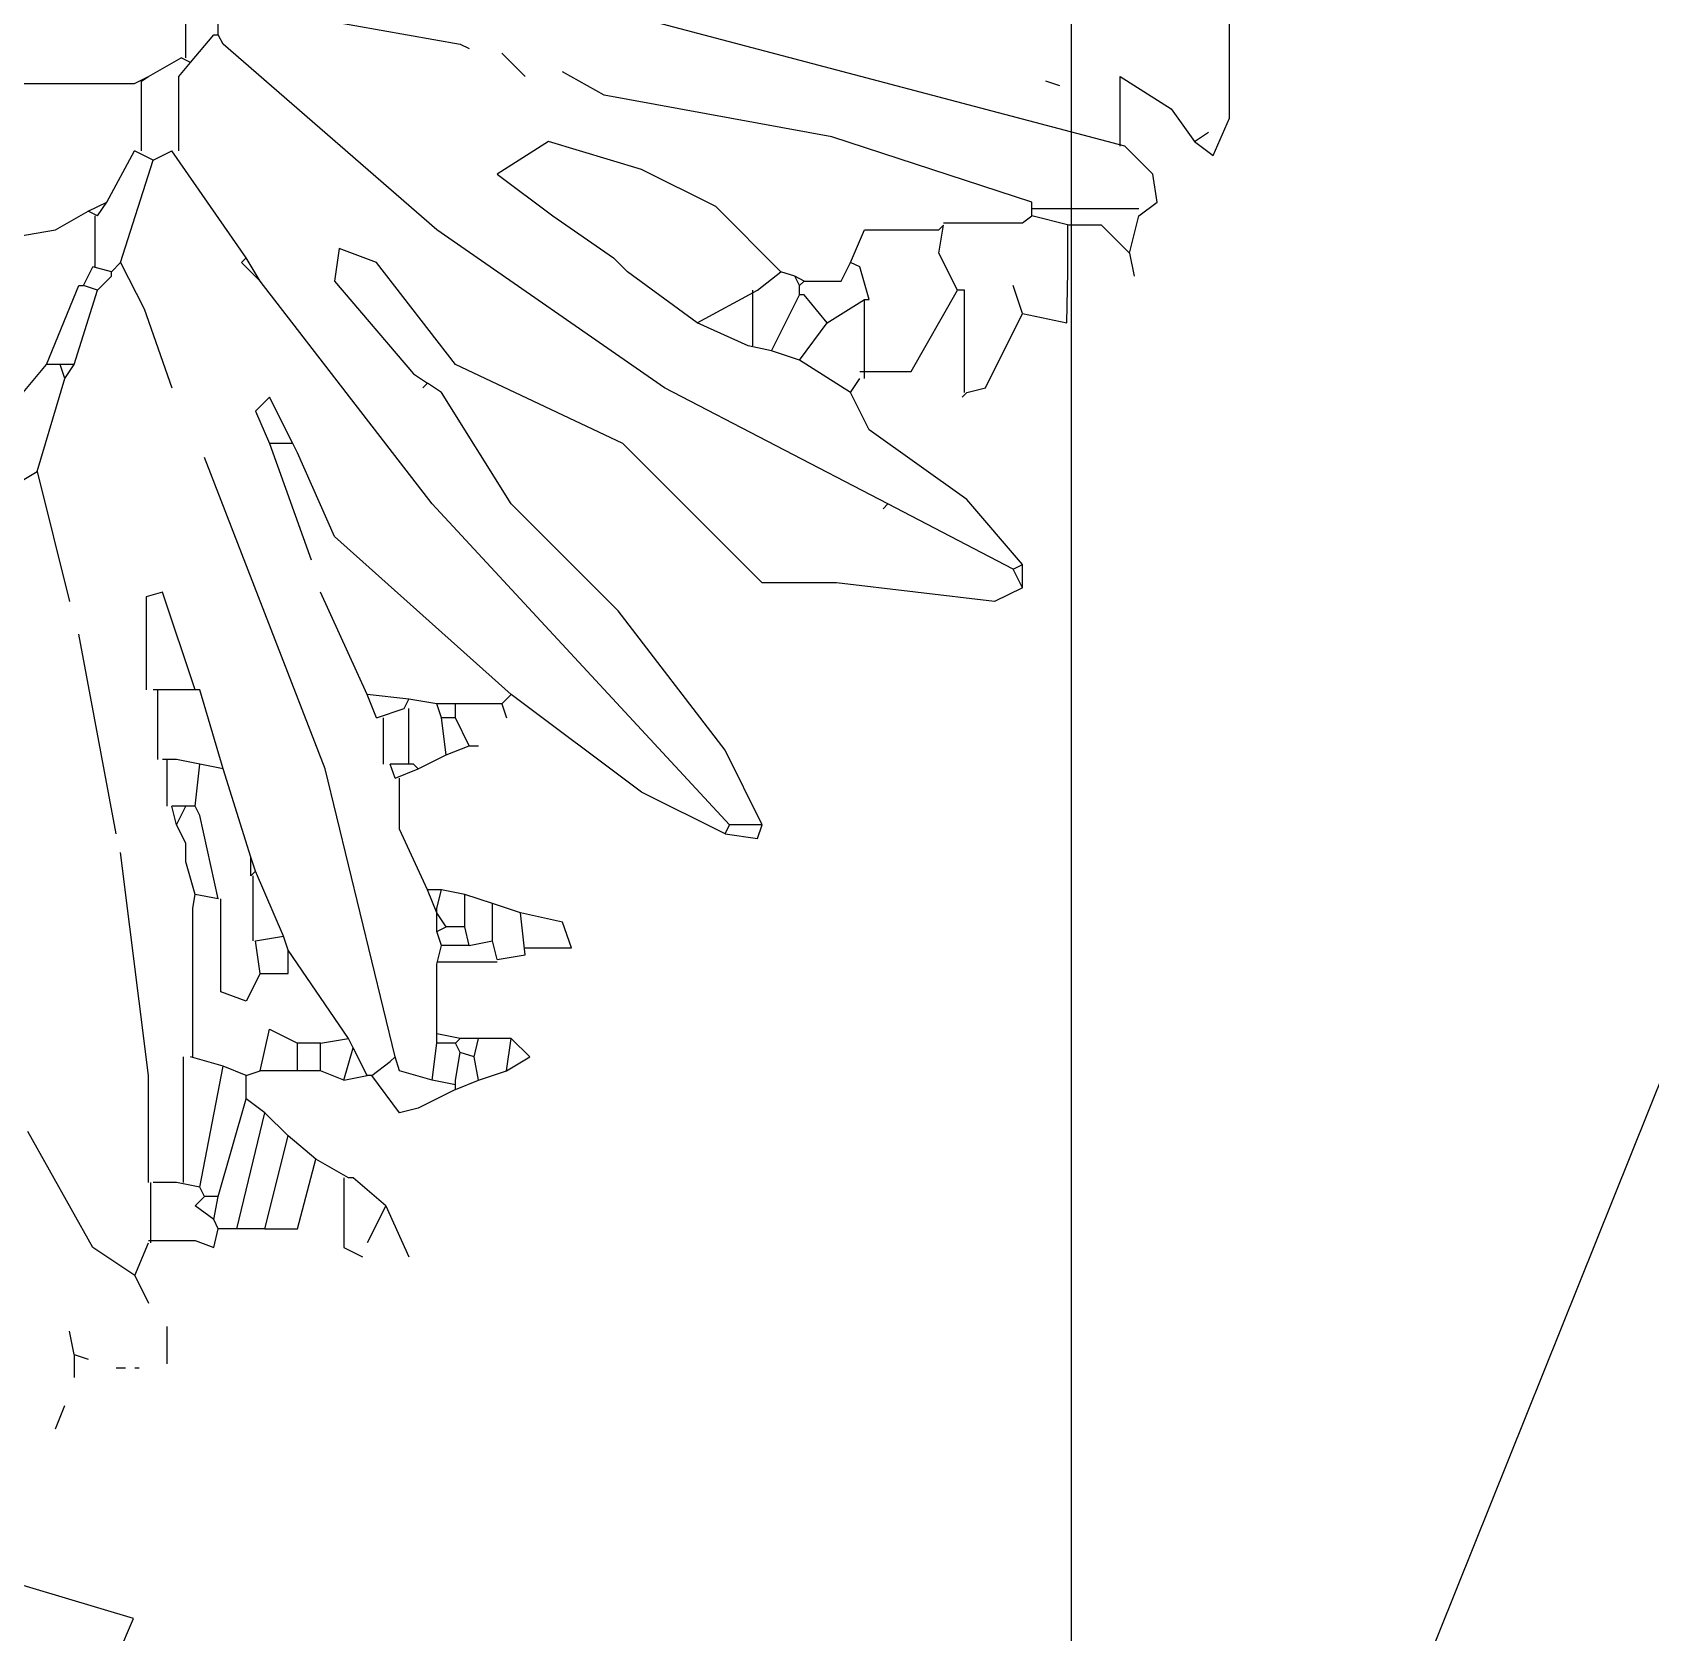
# Model space of a CAD drawing. Header units: metres. Extents: x 1769 to 3632, y 809 to 2652.
# Drawn here: x 2678.6346 to 2678.9183, y 1869.2014 to 1869.482 of the extents above; entities that cross this region are included whole.
import ezdxf

# ---------------------------------------------------------------- set-up
doc = ezdxf.new("R2010")
doc.units = ezdxf.units.M
doc.header["$LTSCALE"] = 10
for name, color, linetype in [('A-FLOR-LEVL', 2, 'Continuous'), ('A-FURN-FIXD', 8, 'Continuous'), ('L-PLNT', 66, 'Continuous')]:
    doc.layers.add(name, color=color, linetype=linetype)

# ---------------------------------------------------------------- blocks, each defined once
blk = doc.blocks.new('GARRA DE LEON')
at = {"layer": 'L-PLNT', "color": 65, "linetype": 'Continuous'}
for p, q in [((1270.9663, 335.175), (1270.8337, 335.1087)), ((1270.9787, 335.1418), (1270.9663, 335.175)), ((1272.1879, 333.9119), (1272.1879, 333.9906)), ((1273.1176, 333.8581), (1273.1176, 333.9823)), ((1272.2169, 333.9326), (1272.2169, 333.9616)), ((1272.2211, 333.9616), (1272.4322, 333.9243)), ((1273.0244, 333.8332), (1272.5855, 333.9492)), ((1272.1921, 333.9078), (1272.2128, 333.9326)), ((1272.2128, 333.9326), (1272.2169, 333.9326)), ((1272.2211, 333.9243), (1272.2169, 333.9326)), ((1272.4115, 333.7587), (1272.2211, 333.9243)), ((1272.4322, 333.9243), (1272.4405, 333.9202)), ((1272.4902, 333.8953), (1272.4695, 333.9161)), ((1272.1548, 333.8953), (1272.1838, 333.9119)), ((1272.1817, 333.8953), (1272.1921, 333.9078)), ((1272.1921, 333.9078), (1272.1838, 333.9119)), ((1272.5606, 333.8788), (1272.5234, 333.8995)), ((1271.9767, 333.8891), (1272.1423, 333.8891)), ((1272.1423, 333.8891), (1272.1548, 333.8953)), ((1272.1486, 333.8912), (1272.1548, 333.8953)), ((1272.1486, 333.8291), (1272.1486, 333.8912)), ((1272.1817, 333.8291), (1272.1817, 333.8953)), ((1272.9665, 333.8871), (1272.954, 333.8912)), ((1273.0203, 333.8332), (1273.0203, 333.8953)), ((1273.0203, 333.8953), (1273.0658, 333.8664)), ((1272.7635, 333.8415), (1272.5606, 333.8788)), ((1273.0658, 333.8664), (1273.0866, 333.8374)), ((1273.1031, 333.8249), (1273.1176, 333.8581)), ((1272.9416, 333.7835), (1272.7635, 333.8415)), ((1273.0866, 333.8374), (1273.099, 333.8457)), ((1272.1175, 333.7835), (1272.1423, 333.8291)), ((1272.1589, 333.8208), (1272.1423, 333.8291)), ((1272.1589, 333.8208), (1272.1755, 333.8291)), ((1272.2417, 333.7338), (1272.1755, 333.8291)), ((1272.5109, 333.8374), (1272.4654, 333.8084)), ((1272.5938, 333.8125), (1272.5109, 333.8374)), ((1273.0493, 333.8084), (1273.0244, 333.8332)), ((1273.0866, 333.8374), (1273.1031, 333.8249)), ((1272.1299, 333.7297), (1272.1589, 333.8208)), ((1272.66, 333.7794), (1272.5938, 333.8125)), ((1272.4654, 333.8084), (1272.515, 333.7711)), ((1273.0534, 333.7835), (1273.0493, 333.8084)), ((1272.0719, 333.7587), (1272.1009, 333.7753)), ((1272.1009, 333.7753), (1272.1175, 333.7835)), ((1272.1092, 333.7711), (1272.1009, 333.7753)), ((1272.1072, 333.7256), (1272.1072, 333.7711)), ((1272.1092, 333.7711), (1272.1175, 333.7835)), ((1272.515, 333.7711), (1272.5689, 333.7338)), ((1272.718, 333.7214), (1272.66, 333.7794)), ((1272.9333, 333.7649), (1272.9416, 333.7711)), ((1272.9416, 333.7711), (1272.9416, 333.7835)), ((1273.0369, 333.7773), (1272.9416, 333.7773)), ((1272.9747, 333.7628), (1272.9416, 333.7711)), ((1273.0286, 333.738), (1273.0369, 333.7711)), ((1273.0369, 333.7711), (1273.0534, 333.7835)), ((1271.9767, 333.7421), (1272.0719, 333.7587)), ((1272.6144, 333.6179), (1272.4115, 333.7587)), ((1272.7801, 333.7297), (1272.7925, 333.7587)), ((1272.7925, 333.7587), (1272.8588, 333.7587)), ((1272.8588, 333.738), (1272.8629, 333.7628)), ((1272.8588, 333.7587), (1272.8629, 333.7628)), ((1272.8629, 333.7649), (1272.9333, 333.7649)), ((1272.9737, 333.7214), (1272.9737, 333.7628)), ((1273.0037, 333.7628), (1272.9747, 333.7628)), ((1273.0286, 333.738), (1273.0037, 333.7628)), ((1272.3246, 333.7421), (1272.3204, 333.7131)), ((1272.3577, 333.7297), (1272.3246, 333.7421)), ((1272.1217, 333.7214), (1272.1299, 333.7297)), ((1272.1299, 333.7297), (1272.1507, 333.6883)), ((1272.2376, 333.7297), (1272.2417, 333.7338)), ((1272.2542, 333.7131), (1272.2376, 333.7297)), ((1272.2542, 333.7131), (1272.2417, 333.7338)), ((1272.4281, 333.6386), (1272.3577, 333.7297)), ((1272.5813, 333.7214), (1272.5689, 333.7338)), ((1272.5813, 333.7214), (1272.5689, 333.7338)), ((1272.7718, 333.7131), (1272.7801, 333.7297)), ((1272.7884, 333.7256), (1272.7801, 333.7297)), ((1272.8754, 333.7049), (1272.8588, 333.738)), ((1273.0286, 333.738), (1273.0327, 333.7173)), ((1272.0968, 333.709), (1272.1051, 333.7256)), ((1272.1217, 333.7214), (1272.1051, 333.7256)), ((1272.1092, 333.7049), (1272.1217, 333.7173)), ((1272.1217, 333.7173), (1272.1217, 333.7214)), ((1272.4074, 333.5144), (1272.2542, 333.7131)), ((1272.3204, 333.7131), (1272.3908, 333.6303)), ((1272.6434, 333.6759), (1272.5813, 333.7214)), ((1272.6973, 333.7049), (1272.718, 333.7214)), ((1272.7304, 333.7173), (1272.718, 333.7214)), ((1272.7346, 333.709), (1272.7304, 333.7173)), ((1272.7387, 333.7131), (1272.7304, 333.7173)), ((1272.7346, 333.709), (1272.7387, 333.7131)), ((1272.7387, 333.7131), (1272.7718, 333.7131)), ((1272.7967, 333.6966), (1272.7884, 333.7256)), ((1272.9727, 333.6759), (1272.9737, 333.7214)), ((1272.0637, 333.6386), (1272.0927, 333.709)), ((1272.0885, 333.6386), (1272.1092, 333.7049)), ((1272.0927, 333.709), (1272.0968, 333.709)), ((1272.1092, 333.7049), (1272.0968, 333.709)), ((1272.6434, 333.6759), (1272.6973, 333.7049)), ((1272.6931, 333.6552), (1272.6931, 333.7049)), ((1272.7097, 333.651), (1272.7346, 333.7007)), ((1272.7346, 333.7007), (1272.7346, 333.709)), ((1272.7387, 333.7007), (1272.7346, 333.7007)), ((1272.7594, 333.6759), (1272.7387, 333.7007)), ((1272.834, 333.6324), (1272.8754, 333.7049)), ((1272.8816, 333.7049), (1272.8754, 333.7049)), ((1272.8816, 333.6137), (1272.8816, 333.7049)), ((1272.9333, 333.6841), (1272.925, 333.709)), ((1272.1507, 333.6883), (1272.1755, 333.6179)), ((1272.7594, 333.6759), (1272.7925, 333.6966)), ((1272.7925, 333.6262), (1272.7925, 333.6966)), ((1272.7925, 333.6966), (1272.7967, 333.6966)), ((1272.9002, 333.6179), (1272.9333, 333.6841)), ((1272.9333, 333.6841), (1272.9727, 333.6759)), ((1272.689, 333.6552), (1272.6434, 333.6759)), ((1272.7346, 333.6427), (1272.7594, 333.6759)), ((1272.7097, 333.651), (1272.689, 333.6552)), ((1272.7346, 333.6427), (1272.7097, 333.651)), ((1272.7801, 333.6137), (1272.7346, 333.6427)), ((1272.043, 333.6137), (1272.0637, 333.6386)), ((1272.0554, 333.5433), (1272.0803, 333.6262)), ((1272.0761, 333.6386), (1272.0637, 333.6386)), ((1272.0803, 333.6262), (1272.0761, 333.6386)), ((1272.0885, 333.6386), (1272.0761, 333.6386)), ((1272.0803, 333.6262), (1272.0885, 333.6386)), ((1272.3908, 333.6303), (1272.4033, 333.622)), ((1272.5772, 333.5682), (1272.4281, 333.6386)), ((1272.7801, 333.6137), (1272.7884, 333.6262)), ((1272.7884, 333.6324), (1272.834, 333.6324)), ((1272.4033, 333.622), (1272.3991, 333.6179)), ((1272.4157, 333.6137), (1272.4033, 333.622)), ((1272.4778, 333.5144), (1272.4157, 333.6137)), ((1272.8132, 333.5144), (1272.6144, 333.6179)), ((1272.7967, 333.5806), (1272.7801, 333.6137)), ((1272.8836, 333.6137), (1272.8795, 333.6096)), ((1272.8836, 333.6137), (1272.9002, 333.6179)), ((1272.2625, 333.6096), (1272.25, 333.5972)), ((1272.25, 333.5972), (1272.2625, 333.5682)), ((1272.2832, 333.5682), (1272.2625, 333.6096)), ((1272.2832, 333.5682), (1272.2625, 333.5682)), ((1272.2625, 333.5682), (1272.2997, 333.4647)), ((1272.2873, 333.5599), (1272.2832, 333.5682)), ((1272.7014, 333.444), (1272.5772, 333.5682)), ((1272.8836, 333.5185), (1272.7967, 333.5806)), ((1272.3121, 333.2783), (1272.2045, 333.5558)), ((1272.3204, 333.4854), (1272.2873, 333.5599)), ((1272.0347, 333.5309), (1272.0554, 333.5433)), ((1272.0554, 333.5433), (1272.0844, 333.4274)), ((1272.6724, 333.2286), (1272.4074, 333.5144)), ((1272.573, 333.4191), (1272.4778, 333.5144)), ((1272.8132, 333.5144), (1272.8091, 333.5102)), ((1272.925, 333.4564), (1272.8132, 333.5144)), ((1272.9333, 333.4605), (1272.8836, 333.5185)), ((1272.4778, 333.3446), (1272.3204, 333.4854)), ((1272.925, 333.4564), (1272.9333, 333.4605)), ((1272.9333, 333.4398), (1272.925, 333.4564)), ((1272.9333, 333.4398), (1272.9333, 333.4605)), ((1272.7677, 333.444), (1272.7014, 333.444)), ((1272.9085, 333.4274), (1272.7677, 333.444)), ((1272.9333, 333.4398), (1272.9085, 333.4274)), ((1272.1672, 333.4357), (1272.1527, 333.4315)), ((1272.1527, 333.4315), (1272.1527, 333.3487)), ((1272.1962, 333.3487), (1272.1672, 333.4357)), ((1272.3494, 333.3446), (1272.308, 333.4357)), ((1272.6683, 333.2949), (1272.573, 333.4191)), ((1272.1258, 333.2203), (1272.0927, 333.3984)), ((1272.1962, 333.3487), (1272.1589, 333.3487)), ((1272.1631, 333.2866), (1272.1631, 333.3487)), ((1272.2003, 333.3487), (1272.1962, 333.3487)), ((1272.2211, 333.2783), (1272.2003, 333.3487)), ((1272.3577, 333.3239), (1272.3494, 333.3446)), ((1272.3867, 333.3404), (1272.3494, 333.3446)), ((1272.3825, 333.3321), (1272.3867, 333.3404)), ((1272.4115, 333.3363), (1272.3867, 333.3404)), ((1272.4695, 333.3363), (1272.4778, 333.3446)), ((1272.5938, 333.2576), (1272.4778, 333.3446)), ((1272.3577, 333.3239), (1272.3825, 333.3321)), ((1272.3639, 333.2825), (1272.3639, 333.3239)), ((1272.3867, 333.2825), (1272.3867, 333.3321)), ((1272.4157, 333.3239), (1272.4115, 333.3363)), ((1272.4281, 333.3363), (1272.4115, 333.3363)), ((1272.4198, 333.2907), (1272.4157, 333.3239)), ((1272.4281, 333.3239), (1272.4157, 333.3239)), ((1272.4695, 333.3363), (1272.4281, 333.3363)), ((1272.4281, 333.3239), (1272.4281, 333.3363)), ((1272.4405, 333.299), (1272.4281, 333.3239)), ((1272.4695, 333.3363), (1272.4736, 333.3239)), ((1272.4198, 333.2907), (1272.4405, 333.299)), ((1272.4405, 333.299), (1272.4488, 333.299)), ((1272.7014, 333.2286), (1272.6683, 333.2949)), ((1272.1796, 333.2866), (1272.1672, 333.2866)), ((1272.1713, 333.2452), (1272.1713, 333.2866)), ((1272.2003, 333.2825), (1272.1796, 333.2866)), ((1272.1962, 333.2452), (1272.2003, 333.2825)), ((1272.2211, 333.2783), (1272.2003, 333.2825)), ((1272.3743, 333.27), (1272.3701, 333.2825)), ((1272.3908, 333.2825), (1272.3701, 333.2825)), ((1272.395, 333.2783), (1272.3908, 333.2825)), ((1272.395, 333.2783), (1272.4198, 333.2907)), ((1272.2459, 333.1996), (1272.2211, 333.2783)), ((1272.3743, 333.0216), (1272.3121, 333.2783)), ((1272.3743, 333.27), (1272.395, 333.2783)), ((1272.3784, 333.2245), (1272.3784, 333.27)), ((1272.6683, 333.2203), (1272.5938, 333.2576)), ((1272.1796, 333.2286), (1272.1755, 333.2452)), ((1272.1879, 333.2452), (1272.1755, 333.2452)), ((1272.1796, 333.2286), (1272.1879, 333.2452)), ((1272.1962, 333.2452), (1272.1879, 333.2452)), ((1272.2003, 333.2369), (1272.1962, 333.2452)), ((1272.2169, 333.1624), (1272.2003, 333.2369)), ((1272.1879, 333.2121), (1272.1796, 333.2286)), ((1272.4033, 333.1706), (1272.3784, 333.2245)), ((1272.6683, 333.2203), (1272.6724, 333.2286)), ((1272.7014, 333.2286), (1272.6724, 333.2286)), ((1272.6973, 333.2162), (1272.7014, 333.2286)), ((1272.1879, 333.1955), (1272.1879, 333.2121)), ((1272.1879, 333.1955), (1272.1879, 333.2121)), ((1272.6683, 333.2203), (1272.6973, 333.2162)), ((1272.1548, 333.005), (1272.1299, 333.2038)), ((1272.1962, 333.1665), (1272.1879, 333.1955)), ((1272.2459, 333.1831), (1272.2459, 333.1996)), ((1272.25, 333.1872), (1272.2459, 333.1996)), ((1272.2459, 333.1831), (1272.25, 333.1872)), ((1272.248, 333.1251), (1272.248, 333.1831)), ((1272.2749, 333.1292), (1272.25, 333.1872)), ((1272.1941, 333.1541), (1272.1962, 333.1665)), ((1272.2169, 333.1624), (1272.1962, 333.1665)), ((1272.4115, 333.1499), (1272.4033, 333.1706)), ((1272.4157, 333.1706), (1272.4033, 333.1706)), ((1272.4115, 333.1541), (1272.4157, 333.1706)), ((1272.4364, 333.1665), (1272.4157, 333.1706)), ((1272.4364, 333.1375), (1272.4364, 333.1665)), ((1272.4612, 333.1582), (1272.4364, 333.1665)), ((1272.1941, 333.0216), (1272.1941, 333.1541)), ((1272.219, 333.0795), (1272.219, 333.1624)), ((1272.4115, 333.1499), (1272.4115, 333.1541)), ((1272.4115, 333.1334), (1272.4115, 333.1499)), ((1272.4198, 333.1375), (1272.4115, 333.1499)), ((1272.4861, 333.1499), (1272.4612, 333.1582)), ((1272.4612, 333.1251), (1272.4612, 333.1582)), ((1272.5234, 333.1417), (1272.4861, 333.1499)), ((1272.4902, 333.1127), (1272.4861, 333.1499)), ((1272.4115, 333.1334), (1272.4198, 333.1375)), ((1272.4364, 333.1375), (1272.4198, 333.1375)), ((1272.4405, 333.1209), (1272.4364, 333.1375)), ((1272.5316, 333.1189), (1272.5234, 333.1417)), ((1272.25, 333.1251), (1272.2749, 333.1292)), ((1272.2542, 333.0961), (1272.25, 333.1251)), ((1272.279, 333.1168), (1272.2749, 333.1292)), ((1272.4157, 333.1209), (1272.4115, 333.1334)), ((1272.4115, 333.1044), (1272.4157, 333.1209)), ((1272.4405, 333.1209), (1272.4157, 333.1209)), ((1272.4405, 333.1209), (1272.4612, 333.1251)), ((1272.4654, 333.1085), (1272.4612, 333.1251)), ((1272.3329, 333.0381), (1272.279, 333.1168)), ((1272.279, 333.0961), (1272.279, 333.1168)), ((1272.4115, 333.1064), (1272.4654, 333.1064)), ((1272.4654, 333.1085), (1272.4902, 333.1127)), ((1272.4902, 333.1189), (1272.5316, 333.1189)), ((1272.2542, 333.0961), (1272.2417, 333.0712)), ((1272.2542, 333.0961), (1272.279, 333.0961)), ((1272.4115, 333.0423), (1272.4115, 333.1044)), ((1272.2417, 333.0712), (1272.219, 333.0795)), ((1272.2542, 333.0091), (1272.2625, 333.0464)), ((1272.2625, 333.0464), (1272.2873, 333.034)), ((1272.2873, 333.0091), (1272.2873, 333.034)), ((1272.308, 333.034), (1272.2873, 333.034)), ((1272.308, 333.034), (1272.3329, 333.0381)), ((1272.308, 333.0091), (1272.308, 333.034)), ((1272.337, 333.0298), (1272.3329, 333.0381)), ((1272.4074, 333.0009), (1272.4115, 333.034)), ((1272.4322, 333.0381), (1272.4115, 333.0423)), ((1272.4115, 333.0381), (1272.4115, 333.0423)), ((1272.4115, 333.034), (1272.4115, 333.0381)), ((1272.4281, 333.034), (1272.4115, 333.034)), ((1272.4281, 333.034), (1272.4322, 333.0381)), ((1272.4322, 333.0257), (1272.4281, 333.034)), ((1272.4488, 333.0381), (1272.4322, 333.0381)), ((1272.4447, 333.0216), (1272.4488, 333.0381)), ((1272.4778, 333.0381), (1272.4488, 333.0381)), ((1272.4736, 333.0091), (1272.4778, 333.0381)), ((1272.4944, 333.0216), (1272.4778, 333.0381)), ((1272.1858, 332.9097), (1272.1858, 333.0216)), ((1272.2211, 333.0133), (1272.1921, 333.0216)), ((1272.3287, 333.0009), (1272.337, 333.0298)), ((1272.3494, 333.005), (1272.337, 333.0298)), ((1272.3701, 333.0174), (1272.3743, 333.0216)), ((1272.3784, 333.0091), (1272.3743, 333.0216)), ((1272.4281, 333.0009), (1272.4322, 333.0257)), ((1272.4447, 333.0216), (1272.4322, 333.0257)), ((1272.4488, 333.0009), (1272.4447, 333.0216)), ((1272.4736, 333.0091), (1272.4944, 333.0216)), ((1272.2003, 332.9056), (1272.2211, 333.0133)), ((1272.2417, 333.005), (1272.2211, 333.0133)), ((1272.2417, 333.005), (1272.2542, 333.0091)), ((1272.2873, 333.0091), (1272.2542, 333.0091)), ((1272.308, 333.0091), (1272.2873, 333.0091)), ((1272.3287, 333.0009), (1272.308, 333.0091)), ((1272.3536, 333.005), (1272.3701, 333.0174)), ((1272.4074, 333.0009), (1272.3784, 333.0091)), ((1272.4488, 333.0009), (1272.4736, 333.0091)), ((1272.1548, 332.9097), (1272.1548, 333.005)), ((1272.2417, 332.9843), (1272.2417, 333.005)), ((1272.3287, 333.0009), (1272.3494, 333.005)), ((1272.3536, 333.005), (1272.3494, 333.005)), ((1272.3784, 332.9719), (1272.3536, 333.005)), ((1272.4281, 332.9926), (1272.395, 332.976)), ((1272.4281, 332.9967), (1272.4074, 333.0009)), ((1272.4281, 332.9926), (1272.4488, 333.0009)), ((1272.4281, 332.9967), (1272.4281, 333.0009)), ((1272.4281, 332.9926), (1272.4281, 332.9967)), ((1272.2169, 332.8973), (1272.2417, 332.9843)), ((1272.2583, 332.9719), (1272.2417, 332.9843)), ((1272.2335, 332.8683), (1272.2583, 332.9719)), ((1272.279, 332.9512), (1272.2583, 332.9719)), ((1272.395, 332.976), (1272.3784, 332.9719)), ((1272.1051, 332.8518), (1272.0471, 332.9553)), ((1272.2583, 332.8683), (1272.279, 332.9512)), ((1272.3039, 332.9304), (1272.279, 332.9512)), ((1272.2873, 332.8683), (1272.3039, 332.9304)), ((1272.3329, 332.9139), (1272.3039, 332.9304)), ((1272.1568, 332.8559), (1272.1568, 332.9097)), ((1272.1796, 332.9097), (1272.1589, 332.9097)), ((1272.2003, 332.9056), (1272.1796, 332.9097)), ((1272.2045, 332.8973), (1272.2003, 332.9056)), ((1272.3287, 332.9139), (1272.3287, 332.8518)), ((1272.337, 332.9139), (1272.3329, 332.9139)), ((1272.366, 332.889), (1272.337, 332.9139)), ((1272.1962, 332.889), (1272.2045, 332.8973)), ((1272.2169, 332.8973), (1272.2045, 332.8973)), ((1272.2128, 332.8766), (1272.2169, 332.8973)), ((1272.2128, 332.8766), (1272.1962, 332.889)), ((1272.2169, 332.8683), (1272.2128, 332.8766)), ((1272.366, 332.889), (1272.3494, 332.8559)), ((1272.366, 332.889), (1272.3867, 332.8435)), ((1272.2128, 332.8518), (1272.2169, 332.8683)), ((1272.2335, 332.8683), (1272.2169, 332.8683)), ((1272.2583, 332.8683), (1272.2335, 332.8683)), ((1272.2583, 332.8683), (1272.2873, 332.8683)), ((1272.1424, 332.8269), (1272.1051, 332.8518)), ((1272.1424, 332.8269), (1272.1548, 332.8559)), ((1272.1548, 332.858), (1272.1962, 332.858)), ((1272.1962, 332.858), (1272.2128, 332.8518)), ((1272.3287, 332.8518), (1272.3453, 332.8435)), ((1272.1424, 332.8269), (1272.1548, 332.8021)), ((1272.0885, 332.7565), (1272.0844, 332.7772)), ((1272.1713, 332.7482), (1272.1713, 332.7814)), ((1272.0885, 332.7565), (1272.1009, 332.7524)), ((1272.0885, 332.7565), (1272.0885, 332.7358)), ((1272.1341, 332.7441), (1272.1258, 332.7441)), ((1272.1465, 332.7441), (1272.1424, 332.7441)), ((1272.0719, 332.6903), (1272.0803, 332.711))]:
    blk.add_line(p, q, dxfattribs=at)

msp = doc.modelspace()

# ---------------------------------------------------------------- linework, layer by layer
at = {"layer": 'A-FLOR-LEVL', "ltscale": 0.01}
msp.add_lwpolyline([(2680.1167, 1870.84083), (2678.8167, 1870.84083), (2678.8167, 1869.04082), (2680.1167, 1869.04082)], close=True, dxfattribs=at)
at = {"layer": 'A-FURN-FIXD'}
msp.add_lwpolyline([(2680.1167, 1869.04082), (2679.4667, 1870.66025), (2678.8167, 1869.04082)], dxfattribs=at)

# ---------------------------------------------------------------- block references
at = {"layer": 'L-PLNT', "color": 173, "xscale": 0.1967723582811821, "yscale": 0.1967723582811821, "zscale": 0.1967723582811821}
msp.add_blockref('GARRA DE LEON', (2428.33006, 1803.77292), dxfattribs=at)
at = {"layer": 'L-PLNT', "color": 173, "xscale": 0.1967723582811821, "yscale": 0.1967723582811821, "zscale": 0.1967723582811821, "rotation": 316.7206854993391}
msp.add_blockref('GARRA DE LEON', (2451.36637, 1992.63992), dxfattribs=at)

doc.saveas('drawing.dxf')
